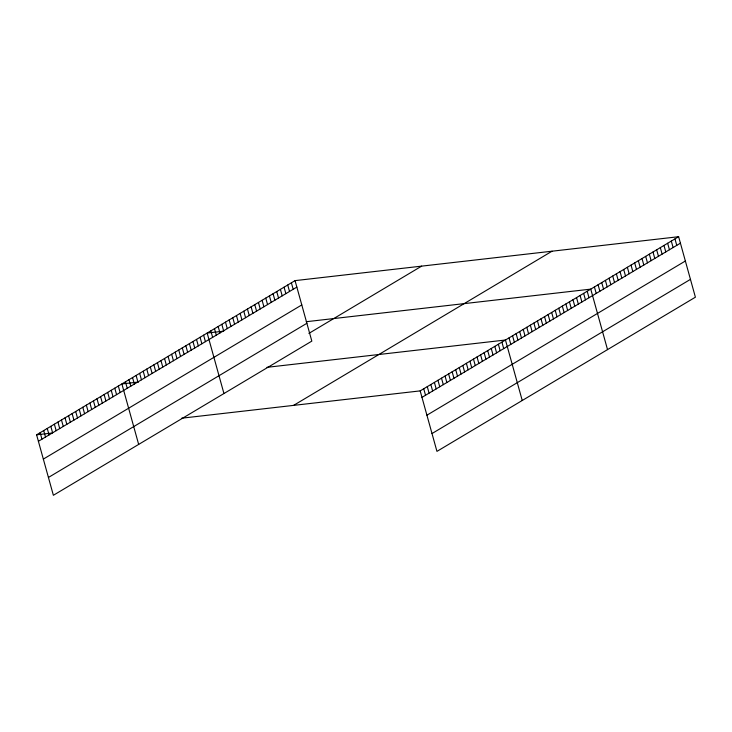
<?xml version="1.0" encoding="UTF-8"?>
<svg xmlns="http://www.w3.org/2000/svg" width="732" height="732" viewBox="0 0 732 732"><rect width="100%" height="100%" fill="white"/><g stroke="black" fill="none" stroke-linecap="round" stroke-linejoin="round"><path stroke-width="1.1" d="M295.051 280.63L311.823 341.112L53.372 495.289L36.6 434.808L295.051 280.63L678.628 236.71L695.4 297.192L436.949 451.37L420.177 390.888L678.628 236.71M38.393 441.295L296.844 287.109M43.334 459.11L301.785 304.933M48.431 477.465L306.882 323.288M308.886 333.399L421.632 266.137M293.596 405.382L552.047 251.204M421.98 397.375L680.421 243.189M426.921 415.19L685.372 261.013M432.008 433.545L690.459 279.368M223.69 331.166L207.174 333.051L223.946 393.532M306.241 321.714L590.751 289.131L607.523 349.612M138.403 382.04L121.887 383.934L138.659 444.406M266.942 367.327L505.464 340.014L522.236 400.486M36.6 434.808L52.009 433.051M181.655 418.201L420.177 390.888M674.968 238.897L676.761 245.376M671.308 241.084L673.101 247.562M667.648 243.262L669.441 249.749M663.979 245.449L665.781 251.927M660.319 247.636L662.121 254.114M656.659 249.822L658.461 256.301M652.999 252L654.792 258.478M649.339 254.187L651.132 260.665M645.679 256.374L647.472 262.852M642.019 258.552L643.812 265.03M638.35 260.738L640.152 267.217M634.69 262.925L636.492 269.403M631.03 265.112L632.832 271.59M627.37 267.29L629.163 273.768M623.71 269.477L625.503 275.955M620.05 271.663L621.843 278.142M616.39 273.841L618.183 280.319M612.721 276.028L614.523 282.506M609.061 278.215L610.863 284.693M605.401 280.393L607.194 286.88M601.741 282.579L603.534 289.058M598.081 284.766L599.874 291.245M594.421 286.953L596.214 293.431M587.201 291.254L588.995 297.732M583.651 293.376L585.444 299.855M580.092 295.49L581.894 301.977M576.542 297.613L578.335 304.091M572.991 299.736L574.785 306.214M569.432 301.849L571.235 308.337M565.882 303.972L567.675 310.45M562.322 306.095L564.125 312.573M558.772 308.218L560.566 314.696M555.222 310.331L557.015 316.81M551.663 312.454L553.465 318.932M548.112 314.577L549.906 321.055M544.562 316.691L546.356 323.169M541.003 318.813L542.805 325.292M537.453 320.936L539.246 327.414M533.893 323.05L535.696 329.528M530.343 325.173L532.137 331.651M526.793 327.296L528.586 333.774M523.234 329.409L525.036 335.897M519.683 331.532L521.477 338.01M516.124 333.655L517.927 340.133M512.574 335.778L514.367 342.256M509.024 337.891L510.817 344.369M501.914 342.137L503.708 348.615M498.364 344.25L500.157 350.729M494.805 346.373L496.607 352.851M491.254 348.496L493.048 354.974M487.695 350.61L489.498 357.088M484.145 352.733L485.938 359.211M480.595 354.855L482.388 361.334M477.035 356.969L478.838 363.456M473.485 359.092L475.278 365.57M469.935 361.215L471.728 367.693M466.375 363.328L468.178 369.816M462.825 365.451L464.619 371.929M459.266 367.574L461.068 374.052M455.716 369.697L457.509 376.175M452.166 371.81L453.959 378.288M448.606 373.933L450.409 380.411M445.056 376.056L446.849 382.534M441.506 378.17L443.299 384.648M437.946 380.292L439.749 386.771M434.396 382.415L436.19 388.893M430.837 384.529L432.639 391.007M427.287 386.652L429.08 393.13M423.737 388.774L425.53 395.253M291.391 282.817L293.184 289.296M287.731 285.004L289.524 291.482M284.062 287.182L285.864 293.66M280.402 289.369L282.204 295.847M276.742 291.556L278.535 298.034M273.082 293.733L274.875 300.221M269.422 295.92L271.215 302.398M265.762 298.107L267.555 304.585M262.102 300.294L263.895 306.772M258.433 302.472L260.235 308.95M254.773 304.658L256.575 311.137M251.113 306.845L252.906 313.323M247.453 309.023L249.246 315.51M243.793 311.21L245.586 317.688M240.133 313.397L241.926 319.875M236.463 315.584L238.266 322.062M232.803 317.761L234.606 324.239M229.143 319.948L230.946 326.426M225.483 322.135L227.277 328.613M221.823 324.313L223.617 330.8M218.163 326.499L219.957 332.978M214.503 328.686L216.297 335.165M210.834 330.873L212.637 337.351M203.624 335.174L205.418 341.652M200.074 337.296L201.867 343.775M196.515 339.41L198.317 345.888M192.964 341.533L194.758 348.011M189.405 343.656L191.208 350.134M185.855 345.769L187.648 352.257M182.305 347.892L184.098 354.37M178.745 350.015L180.548 356.493M175.195 352.138L176.988 358.616M171.636 354.251L173.438 360.73M168.085 356.374L169.879 362.852M164.535 358.497L166.329 364.975M160.976 360.611L162.779 367.089M157.426 362.733L159.219 369.212M153.876 364.856L155.669 371.334M150.316 366.97L152.119 373.448M146.766 369.093L148.559 375.571M143.207 371.216L145.009 377.694M139.656 373.329L141.45 379.817M136.106 375.452L137.9 381.93M132.547 377.575L134.349 384.053M128.997 379.688L130.79 386.176M125.447 381.811L127.24 388.289M118.337 386.057L120.13 392.535M114.778 388.17L116.58 394.649M111.227 390.293L113.021 396.771M107.677 392.416L109.471 398.894M104.118 394.53L105.92 401.008M100.568 396.653L102.361 403.131M97.008 398.775L98.811 405.253M93.458 400.889L95.251 407.367M89.908 403.012L91.701 409.49M86.349 405.135L88.151 411.613M82.798 407.248L84.592 413.736M79.248 409.371L81.042 415.849M75.689 411.494L77.491 417.972M72.139 413.617L73.932 420.095M68.579 415.73L70.382 422.208M65.029 417.853L66.822 424.331M61.479 419.976L63.272 426.454M57.919 422.09L59.722 428.568M54.369 424.212L56.163 430.69M50.819 426.335L52.613 432.813M47.26 428.449L49.062 434.927M43.71 430.572L45.503 437.05M40.15 432.694L41.953 439.173"/></g></svg>
